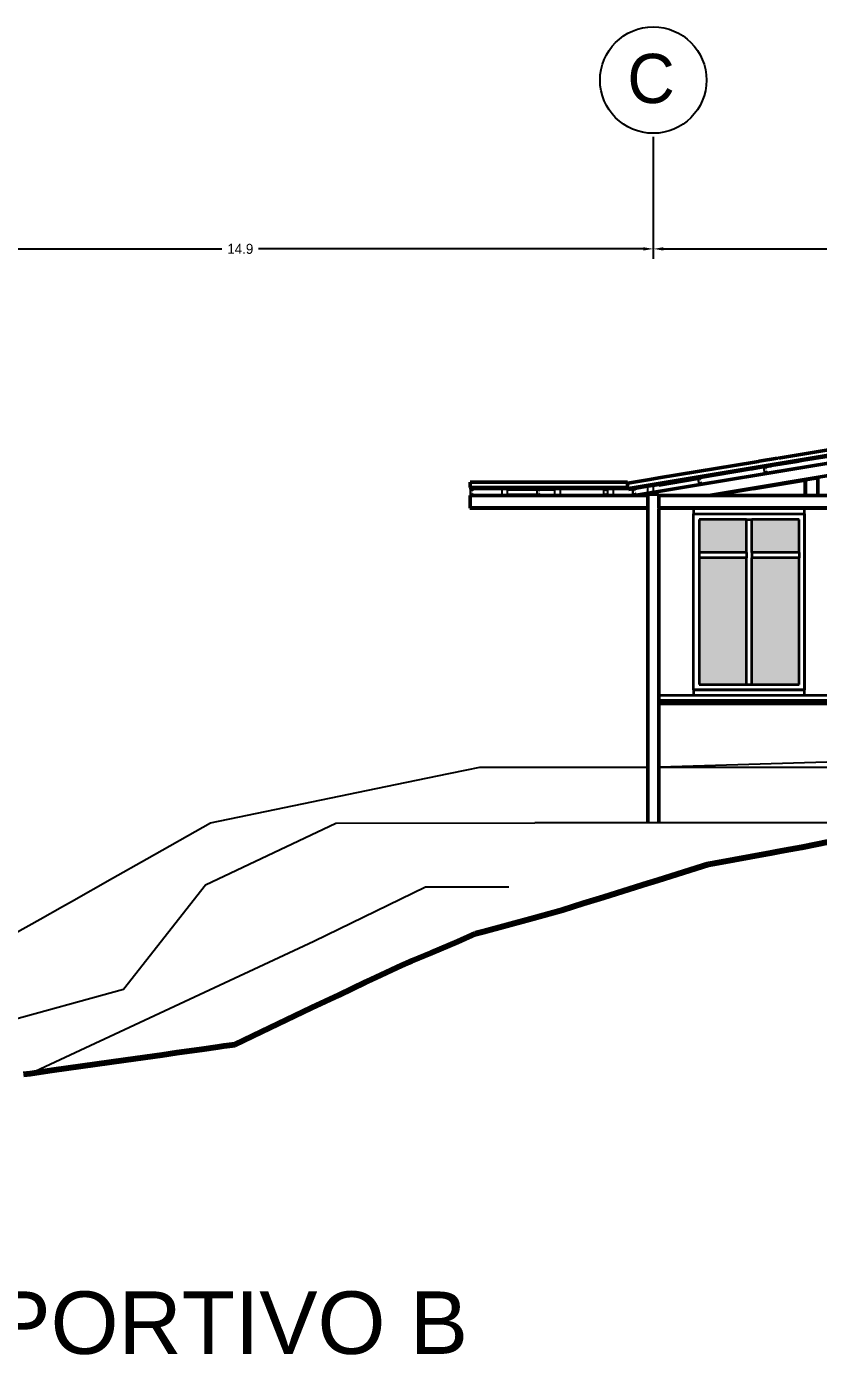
# Model space of a CAD drawing. Header units: metres. Extents: x -57 to 501, y 45 to 307.
# Drawn here: x 136.96 to 151.21, y 60.04 to 84.27 of the extents above; entities that cross this region are included whole.
import ezdxf

# ---------------------------------------------------------------- set-up
doc = ezdxf.new("R2010")
doc.units = ezdxf.units.M
doc.layers.add('atras', color=7, linetype='Continuous')
doc.layers.add('Lámina', color=7, linetype='Continuous', lineweight=30)
doc.styles.add('Anotativo', font='arial.ttf')
doc.dimstyles.get("Standard").update_dxf_attribs({"dimtxt": 0.18, "dimasz": 0.18, "dimexe": 0.18, "dimexo": 0.0625, "dimgap": 0.09, "dimtad": 0, "dimtih": 1, "dimtoh": 1, "dimdec": 1, "dimzin": 0, "dimdsep": 46, "dimtxsty": 'Standard', "dimcen": 0.09, "dimadec": 0, "dimazin": 0, "dimtfac": 1, "dimtdec": 1, "dimtofl": 0, "dimtmove": 0, "dimatfit": 3, "dimfxl": 1, "dimtolj": 1, "dimtzin": 0, "dimarcsym": 0})

# ---------------------------------------------------------------- blocks, each defined once
blk = doc.blocks.new('*D51')
at = {"layer": 'atras', "color": 0, "lineweight": -2, "transparency": 16777216}
for p, q in [((133.363, 82.285), (133.363, 80.084)), ((148.239, 82.285), (148.239, 80.084)), ((133.543, 80.264), (140.471, 80.264)), ((148.059, 80.264), (141.131, 80.264))]:
    blk.add_line(p, q, dxfattribs=at)
at = {"layer": 'atras', "color": 0, "transparency": 16777216}
for points in [[(133.543, 80.294), (133.543, 80.234), (133.363, 80.264)], [(148.059, 80.294), (148.059, 80.234), (148.239, 80.264)]]:
    blk.add_solid(points, dxfattribs=at)
at = {"layer": 'Defpoints', "color": 0, "transparency": 16777216}
for p in [(133.363, 82.348), (148.239, 82.348), (148.239, 80.264)]:
    blk.add_point(p, dxfattribs=at)
at = {"layer": 'atras', "color": 0, "transparency": 16777216, "insert": (140.801, 80.264), "char_height": 0.18, "attachment_point": 5}
blk.add_mtext('\\A1;14.9', dxfattribs=at)
blk = doc.blocks.new('*D49')
at = {"layer": 'atras', "color": 0, "lineweight": -2, "transparency": 16777216}
for p, q in [((148.239, 82.285), (148.239, 80.084)), ((163.239, 82.285), (163.239, 80.084)), ((148.419, 80.264), (155.424, 80.264)), ((163.059, 80.264), (156.054, 80.264))]:
    blk.add_line(p, q, dxfattribs=at)
at = {"layer": 'atras', "color": 0, "transparency": 16777216}
for points in [[(148.419, 80.294), (148.419, 80.234), (148.239, 80.264)], [(163.059, 80.294), (163.059, 80.234), (163.239, 80.264)]]:
    blk.add_solid(points, dxfattribs=at)
at = {"layer": 'Defpoints', "color": 0, "transparency": 16777216}
for p in [(148.239, 82.348), (163.239, 82.348), (163.239, 80.264)]:
    blk.add_point(p, dxfattribs=at)
at = {"layer": 'atras', "color": 0, "transparency": 16777216, "insert": (155.739, 80.264), "char_height": 0.18, "attachment_point": 5}
blk.add_mtext('\\A1;15.0', dxfattribs=at)

msp = doc.modelspace()

# ---------------------------------------------------------------- hatches: boundary and pattern name
h = msp.add_hatch(color=256)
h.dxf.hatch_style = 1
h.set_gradient(color1=(147, 149, 152), name='HEMISPHERICAL')
h.paths.add_polyline_path([(149.916, 75.388), (149.066, 75.388), (149.066, 74.794), (149.916, 74.794)])
h.paths.add_polyline_path([(149.916, 74.694), (149.066, 74.694), (149.066, 72.414), (149.916, 72.414)])
h.paths.add_polyline_path([(150.866, 75.388), (150.016, 75.388), (150.016, 74.794), (150.866, 74.794)])
h.paths.add_polyline_path([(150.866, 74.694), (150.016, 74.694), (150.016, 72.414), (150.866, 72.414)])
h.paths.add_polyline_path([(153.116, 75.388), (152.216, 75.388), (152.216, 74.794), (153.116, 74.794)])
h.paths.add_polyline_path([(153.116, 74.694), (152.216, 74.694), (152.216, 72.414), (153.116, 72.414)])
h.paths.add_polyline_path([(154.066, 75.388), (153.216, 75.388), (153.216, 74.794), (154.066, 74.794)])
h.paths.add_polyline_path([(154.066, 74.694), (153.216, 74.694), (153.216, 72.414), (154.066, 72.414)])
h.paths.add_polyline_path([(155.066, 75.388), (154.166, 75.388), (154.166, 74.794), (155.066, 74.794)])
h.paths.add_polyline_path([(155.066, 74.694), (154.166, 74.694), (154.166, 72.414), (155.066, 72.414)])
h.paths.add_polyline_path([(157.316, 75.388), (156.416, 75.388), (156.416, 74.794), (157.316, 74.794)])
h.paths.add_polyline_path([(157.316, 74.694), (156.416, 74.694), (156.416, 72.414), (157.316, 72.414)])
h.paths.add_polyline_path([(158.266, 75.388), (157.416, 75.388), (157.416, 74.794), (158.266, 74.794)])
h.paths.add_polyline_path([(158.266, 74.694), (157.416, 74.694), (157.416, 72.414), (158.266, 72.414)])
h.paths.add_polyline_path([(159.266, 75.388), (158.366, 75.388), (158.366, 74.794), (159.266, 74.794)])
h.paths.add_polyline_path([(159.266, 74.694), (158.366, 74.694), (158.366, 72.414), (159.266, 72.414)])
h.paths.add_polyline_path([(161.466, 75.388), (160.616, 75.388), (160.616, 74.794), (161.466, 74.794)])
h.paths.add_polyline_path([(161.466, 74.694), (160.616, 74.694), (160.616, 72.414), (161.466, 72.414)])
h.paths.add_polyline_path([(162.416, 75.388), (161.566, 75.388), (161.566, 74.794), (162.416, 74.794)])
h.paths.add_polyline_path([(162.416, 74.694), (161.566, 74.694), (161.566, 72.414), (162.416, 72.414)])

# ---------------------------------------------------------------- linework, layer by layer
at = {"lineweight": 50}
for p, q in [((165.018, 78.818), (147.796, 75.947)), ((165.02, 78.803), (147.799, 75.932)), ((165.041, 78.679), (147.934, 75.828)), ((165.077, 78.462), (149.275, 75.828)), ((156.768, 77.539), (150.493, 76.493)), ((150.065, 76.422), (148.341, 76.135)), ((150.133, 76.433), (150.065, 76.422)), ((150.133, 76.433), (150.138, 76.439)), ((150.148, 76.436), (150.133, 76.433)), ((150.479, 76.491), (150.148, 76.436)), ((148.141, 76.101), (147.78, 76.041)), ((148.241, 76.118), (148.141, 76.101)), ((148.341, 76.135), (148.241, 76.118)), ((148.341, 76.007), (149.042, 76.124)), ((150.974, 76.101), (149.334, 75.828)), ((150.974, 76.094), (150.036, 75.938)), ((150.983, 76.103), (150.974, 76.101)), ((150.974, 76.094), (150.974, 76.101)), ((150.974, 75.828), (150.974, 76.094)), ((151.204, 76.14), (150.983, 76.103)), ((150.983, 75.828), (150.983, 76.103)), ((151.204, 75.828), (151.204, 76.14)), ((145.516, 76.061), (144.941, 76.061)), ((144.941, 75.966), (144.941, 76.061)), ((147.777, 75.966), (144.941, 75.966)), ((147.777, 75.95), (144.941, 75.95)), ((145.616, 76.061), (145.516, 76.061)), ((146.466, 76.061), (145.616, 76.061)), ((145.616, 75.935), (146.466, 75.935)), ((146.566, 76.061), (146.466, 76.061)), ((147.416, 76.061), (146.566, 76.061)), ((147.516, 76.061), (147.416, 76.061)), ((147.777, 76.061), (147.516, 76.061)), ((147.777, 75.966), (147.777, 76.061)), ((144.941, 75.818), (144.941, 75.598)), ((148.141, 75.818), (144.941, 75.818)), ((144.941, 75.598), (144.941, 75.588)), ((148.141, 75.598), (144.941, 75.598)), ((146.141, 75.828), (145.616, 75.828)), ((148.141, 75.598), (148.141, 75.818)), ((163.141, 75.818), (148.341, 75.818)), ((148.341, 75.598), (148.341, 75.818)), ((163.141, 75.598), (148.341, 75.598)), ((144.938, 75.588), (144.941, 75.588)), ((144.941, 75.588), (144.951, 75.588)), ((145.236, 75.588), (144.951, 75.588)), ((145.236, 75.588), (145.249, 75.588)), ((145.516, 75.588), (145.249, 75.588)), ((145.616, 75.588), (145.516, 75.588)), ((146.466, 75.588), (145.616, 75.588)), ((146.566, 75.588), (146.466, 75.588)), ((147.416, 75.588), (146.566, 75.588)), ((147.516, 75.588), (147.416, 75.588)), ((148.141, 75.588), (147.516, 75.588)), ((148.141, 74.394), (148.141, 75.588)), ((148.341, 75.588), (163.141, 75.588)), ((148.341, 72.214), (148.341, 75.584)), ((148.141, 74.394), (148.141, 74.274)), ((148.141, 74.274), (148.141, 74.268)), ((148.141, 74.268), (148.141, 74.252)), ((148.141, 74.252), (148.141, 73.784)), ((148.141, 73.784), (148.141, 73.768)), ((148.141, 73.768), (148.141, 73.717)), ((148.141, 73.717), (148.141, 73.595)), ((148.141, 73.595), (148.141, 73.503)), ((148.141, 73.503), (148.141, 73.459)), ((148.141, 73.459), (148.141, 73.379)), ((148.141, 73.379), (148.141, 73.252)), ((148.141, 73.252), (148.141, 72.922)), ((148.141, 72.922), (148.141, 72.438)), ((148.141, 72.438), (148.141, 72.214)), ((148.141, 72.214), (148.141, 72.159)), ((148.341, 72.119), (148.341, 72.214)), ((148.141, 72.119), (148.141, 72.159)), ((148.141, 72.119), (148.141, 72.103)), ((148.141, 72.076), (148.141, 72.103)), ((148.141, 71.922), (148.141, 72.076)), ((148.341, 72.103), (148.341, 72.119)), ((163.141, 72.119), (148.341, 72.119)), ((163.141, 72.103), (148.341, 72.103)), ((148.341, 72.088), (148.341, 72.103)), ((163.141, 72.088), (148.341, 72.088)), ((148.341, 72.072), (148.341, 72.088)), ((163.141, 72.072), (148.341, 72.072)), ((148.341, 71.604), (148.341, 72.072)), ((148.141, 71.763), (148.141, 71.922)), ((148.141, 70.922), (148.141, 71.763)), ((148.341, 71.588), (148.341, 71.604)), ((148.341, 71.344), (148.341, 71.588)), ((148.341, 70.922), (148.341, 71.344)), ((148.141, 70.786), (148.141, 70.922)), ((148.141, 70.72), (148.141, 70.786)), ((148.341, 70.812), (148.341, 70.922)), ((148.341, 70.812), (148.341, 70.759)), ((148.341, 70.496), (148.341, 70.759)), ((148.141, 70.47), (148.141, 70.72)), ((148.141, 70.355), (148.141, 70.47)), ((148.141, 70.197), (148.141, 70.355)), ((148.341, 70.376), (148.341, 70.496)), ((148.341, 70.224), (148.341, 70.376)), ((148.141, 69.922), (148.141, 70.197)), ((148.341, 69.922), (148.341, 70.224))]:
    msp.add_line(p, q, dxfattribs=at)
for p, q in [((150.026, 76.288), (150.225, 76.321)), ((150.274, 76.329), (150.225, 76.321)), ((150.225, 76.321), (150.242, 76.222)), ((150.27, 76.324), (150.231, 76.317)), ((150.274, 76.304), (150.27, 76.324)), ((150.274, 76.329), (150.357, 76.343)), ((150.279, 76.305), (150.274, 76.329)), ((151.425, 76.42), (150.291, 76.231)), ((150.357, 76.343), (150.372, 76.346)), ((150.372, 76.346), (150.83, 76.422)), ((150.493, 76.493), (150.479, 76.491)), ((150.83, 76.422), (150.948, 76.442)), ((150.948, 76.442), (151.409, 76.518)), ((149.091, 76.132), (149.042, 76.124)), ((149.042, 76.124), (149.058, 76.025)), ((149.087, 76.126), (149.047, 76.12)), ((149.047, 76.12), (149.062, 76.031)), ((149.09, 76.107), (149.087, 76.126)), ((149.095, 76.107), (149.09, 76.107)), ((149.091, 76.132), (150.011, 76.285)), ((149.095, 76.107), (149.091, 76.132)), ((149.914, 76.168), (149.107, 76.033)), ((149.929, 76.17), (149.914, 76.168)), ((150.242, 76.222), (149.929, 76.17)), ((150.011, 76.285), (150.026, 76.288)), ((150.231, 76.317), (150.246, 76.228)), ((150.242, 76.222), (150.291, 76.231)), ((150.246, 76.228), (150.265, 76.231)), ((150.265, 76.231), (150.28, 76.234)), ((150.279, 76.305), (150.274, 76.304)), ((150.28, 76.234), (150.285, 76.235)), ((150.282, 76.255), (150.284, 76.255)), ((150.282, 76.253), (150.282, 76.255)), ((150.284, 76.24), (150.282, 76.253)), ((150.284, 76.255), (150.287, 76.255)), ((150.285, 76.235), (150.284, 76.24)), ((150.289, 76.245), (150.287, 76.255)), ((150.291, 76.231), (150.289, 76.245)), ((151.214, 76.141), (151.204, 76.14)), ((144.941, 75.966), (144.941, 75.95)), ((144.941, 75.935), (144.941, 75.95)), ((144.941, 75.935), (145.516, 75.935)), ((144.991, 75.928), (144.941, 75.928)), ((144.941, 75.928), (144.941, 75.828)), ((144.946, 75.923), (144.946, 75.833)), ((144.986, 75.923), (144.946, 75.923)), ((144.986, 75.903), (144.986, 75.923)), ((144.991, 75.903), (144.986, 75.903)), ((144.986, 75.853), (144.991, 75.853)), ((144.986, 75.833), (144.986, 75.853)), ((144.991, 75.903), (144.991, 75.928)), ((144.991, 75.828), (144.991, 75.853)), ((145.516, 75.828), (145.516, 75.935)), ((145.516, 75.935), (145.616, 75.935)), ((145.616, 75.828), (145.616, 75.935)), ((146.191, 75.928), (146.141, 75.928)), ((146.141, 75.928), (146.141, 75.828)), ((146.146, 75.923), (146.146, 75.833)), ((146.186, 75.923), (146.146, 75.923)), ((146.186, 75.903), (146.186, 75.923)), ((146.191, 75.903), (146.186, 75.903)), ((146.186, 75.853), (146.191, 75.853)), ((146.186, 75.833), (146.186, 75.853)), ((146.191, 75.903), (146.191, 75.928)), ((146.191, 75.828), (146.191, 75.853)), ((146.466, 75.828), (146.466, 75.935)), ((146.466, 75.935), (146.566, 75.935)), ((146.566, 75.828), (146.566, 75.935)), ((146.566, 75.935), (147.416, 75.935)), ((147.391, 75.928), (147.341, 75.928)), ((147.341, 75.928), (147.341, 75.828)), ((147.346, 75.923), (147.346, 75.833)), ((147.386, 75.923), (147.346, 75.923)), ((147.386, 75.903), (147.386, 75.923)), ((147.391, 75.903), (147.386, 75.903)), ((147.386, 75.853), (147.391, 75.853)), ((147.386, 75.833), (147.386, 75.853)), ((147.391, 75.903), (147.391, 75.928)), ((147.391, 75.828), (147.391, 75.853)), ((147.416, 75.935), (147.416, 75.828)), ((147.416, 75.935), (147.516, 75.935)), ((147.516, 75.935), (147.516, 75.828)), ((147.516, 75.935), (147.777, 75.935)), ((147.777, 75.966), (147.777, 75.95)), ((147.777, 75.935), (147.777, 75.95)), ((147.796, 75.947), (147.78, 76.041)), ((147.796, 75.947), (147.799, 75.932)), ((147.801, 75.917), (147.799, 75.932)), ((147.801, 75.917), (147.858, 75.927)), ((147.907, 75.935), (147.858, 75.927)), ((147.858, 75.927), (147.874, 75.828)), ((147.903, 75.929), (147.864, 75.922)), ((147.864, 75.922), (147.878, 75.834)), ((147.874, 75.828), (147.924, 75.836)), ((147.878, 75.834), (147.918, 75.84)), ((147.906, 75.909), (147.903, 75.929)), ((147.911, 75.91), (147.906, 75.909)), ((147.907, 75.935), (148.141, 75.974)), ((147.911, 75.91), (147.907, 75.935)), ((147.915, 75.86), (147.919, 75.861)), ((147.918, 75.84), (147.915, 75.86)), ((147.924, 75.836), (147.919, 75.861)), ((148.141, 75.872), (147.924, 75.836)), ((148.141, 75.974), (148.241, 75.99)), ((148.141, 75.872), (148.141, 75.974)), ((148.241, 75.889), (148.141, 75.872)), ((148.341, 75.838), (148.141, 75.838)), ((148.141, 75.828), (148.141, 75.838)), ((148.241, 75.99), (148.341, 76.007)), ((148.241, 75.889), (148.241, 75.99)), ((148.341, 75.906), (148.241, 75.889)), ((149.058, 76.025), (148.341, 75.906)), ((148.341, 75.828), (148.341, 75.838)), ((149.058, 76.025), (149.107, 76.033)), ((149.062, 76.031), (149.102, 76.038)), ((149.098, 76.057), (149.103, 76.058)), ((149.102, 76.038), (149.098, 76.057)), ((149.107, 76.033), (149.103, 76.058)), ((149.675, 75.878), (149.374, 75.828)), ((149.69, 75.881), (149.675, 75.878)), ((150.021, 75.936), (149.69, 75.881)), ((150.036, 75.938), (150.021, 75.936)), ((144.941, 75.828), (144.991, 75.828)), ((144.941, 75.828), (144.941, 75.818)), ((144.946, 75.833), (144.986, 75.833)), ((145.516, 75.828), (144.991, 75.828)), ((145.616, 75.828), (145.516, 75.828)), ((146.141, 75.828), (146.191, 75.828)), ((146.146, 75.833), (146.186, 75.833)), ((146.466, 75.828), (146.191, 75.828)), ((146.566, 75.828), (146.466, 75.828)), ((147.341, 75.828), (146.566, 75.828)), ((147.341, 75.828), (147.391, 75.828)), ((147.346, 75.833), (147.386, 75.833)), ((147.416, 75.828), (147.391, 75.828)), ((147.516, 75.828), (147.416, 75.828)), ((147.874, 75.828), (147.516, 75.828)), ((147.934, 75.828), (147.874, 75.828)), ((148.141, 75.828), (147.934, 75.828)), ((148.241, 75.828), (148.141, 75.828)), ((148.141, 75.818), (148.141, 75.828)), ((148.141, 75.588), (148.141, 75.598)), ((148.341, 75.828), (148.241, 75.828)), ((149.275, 75.828), (148.341, 75.828)), ((148.341, 75.818), (148.341, 75.828)), ((148.341, 75.588), (148.341, 75.598)), ((149.334, 75.828), (149.275, 75.828)), ((149.374, 75.828), (149.334, 75.828)), ((149.634, 75.828), (149.374, 75.828)), ((149.647, 75.828), (149.634, 75.828)), ((149.932, 75.828), (149.647, 75.828)), ((149.945, 75.828), (149.932, 75.828)), ((150.974, 75.828), (149.945, 75.828)), ((150.974, 75.828), (150.983, 75.828)), ((151.204, 75.828), (150.983, 75.828)), ((151.204, 75.828), (151.214, 75.828)), ((148.341, 75.584), (148.341, 75.588)), ((148.341, 75.584), (148.966, 75.584)), ((150.966, 75.584), (152.116, 75.584)), ((148.341, 70.922), (148.36, 70.922))]:
    msp.add_line(p, q)
at = {"lineweight": 35}
for p, q in [((148.966, 75.584), (148.966, 75.488)), ((148.966, 72.314), (148.966, 75.488)), ((148.966, 75.488), (150.966, 75.488)), ((148.966, 75.488), (150.966, 75.488)), ((148.966, 72.314), (148.966, 75.488)), ((149.066, 75.388), (149.066, 74.794)), ((149.916, 75.388), (149.066, 75.388)), ((149.916, 75.388), (150.016, 75.388)), ((149.916, 74.794), (149.916, 75.388)), ((150.016, 74.794), (150.016, 75.388)), ((150.866, 75.388), (150.016, 75.388)), ((150.866, 74.794), (150.866, 75.388)), ((150.966, 75.488), (150.966, 75.584)), ((150.966, 72.314), (150.966, 75.488)), ((150.966, 75.488), (150.966, 72.314)), ((149.916, 74.794), (149.066, 74.794)), ((149.066, 74.794), (149.066, 74.694)), ((149.916, 74.694), (149.066, 74.694)), ((149.066, 74.694), (149.066, 72.414)), ((149.916, 74.794), (149.916, 74.694)), ((149.916, 72.414), (149.916, 74.694)), ((150.866, 74.794), (150.016, 74.794)), ((150.016, 74.794), (150.016, 74.694)), ((150.866, 74.694), (150.016, 74.694)), ((150.016, 72.414), (150.016, 74.694)), ((150.866, 74.794), (150.866, 74.694)), ((150.866, 72.414), (150.866, 74.694)), ((148.966, 72.214), (148.341, 72.214)), ((148.966, 72.314), (150.966, 72.314)), ((148.966, 72.314), (148.966, 72.214)), ((150.966, 72.314), (148.966, 72.314)), ((150.966, 72.214), (148.966, 72.214)), ((149.066, 72.414), (149.916, 72.414)), ((149.916, 72.414), (150.016, 72.414)), ((150.016, 72.414), (150.866, 72.414)), ((150.966, 72.214), (150.966, 72.314)), ((152.116, 72.214), (150.966, 72.214))]:
    msp.add_line(p, q, dxfattribs=at)
at = {"color": 9, "true_color": 0xc7c8ca}
for p, q in [((158.331, 71.223), (148.36, 70.922)), ((143.421, 70.572), (144.558, 70.807)), ((144.558, 70.807), (144.88, 70.873)), ((144.88, 70.873), (145.115, 70.922)), ((145.115, 70.922), (145.205, 70.922)), ((145.205, 70.922), (145.385, 70.922)), ((145.385, 70.922), (146.755, 70.922)), ((146.755, 70.922), (148.141, 70.922)), ((148.36, 70.922), (149.175, 70.922)), ((149.175, 70.922), (151.515, 70.922)), ((140.265, 69.922), (143.421, 70.572)), ((139.12, 69.273), (140.265, 69.922)), ((148.141, 69.922), (146.105, 69.922)), ((148.855, 69.922), (148.141, 69.922)), ((152.135, 69.922), (148.855, 69.922)), ((138.5, 68.922), (139.12, 69.273)), ((137.762, 68.504), (138.5, 68.922)), ((137.196, 68.183), (137.596, 68.41)), ((137.596, 68.41), (137.762, 68.504)), ((136.735, 67.922), (137.196, 68.183)), ((136.516, 66.318), (138.695, 66.922))]:
    msp.add_line(p, q, dxfattribs=at)
for points in [[(138.695, 66.922), (140.172, 68.801), (142.522, 69.913), (146.105, 69.922)], [(137.018, 65.404), (142.128, 67.789), (144.139, 68.763), (145.639, 68.763)]]:
    msp.add_lwpolyline(points, dxfattribs=at)
at = {"layer": 'atras', "lineweight": 80}
for p, q in [((150.917, 69.482), (152.179, 69.741)), ((149.344, 69.192), (150.36, 69.38)), ((150.36, 69.38), (150.48, 69.402)), ((150.48, 69.402), (150.713, 69.445)), ((150.713, 69.445), (150.917, 69.482)), ((148.341, 68.894), (149.234, 69.172)), ((149.234, 69.172), (149.237, 69.173)), ((149.237, 69.173), (149.341, 69.192)), ((149.341, 69.192), (149.341, 69.192)), ((149.341, 69.192), (149.344, 69.192)), ((147.59, 68.659), (148.141, 68.831)), ((148.141, 68.831), (148.241, 68.862)), ((148.241, 68.862), (148.341, 68.894)), ((146.985, 68.471), (147.341, 68.582)), ((147.341, 68.582), (147.59, 68.659)), ((146.021, 68.192), (146.609, 68.354)), ((146.609, 68.354), (146.985, 68.471)), ((145.184, 67.963), (146.021, 68.192)), ((144.718, 67.78), (145.035, 67.922)), ((145.035, 67.922), (145.184, 67.963)), ((144.248, 67.584), (144.718, 67.78)), ((143.709, 67.352), (143.85, 67.417)), ((143.85, 67.417), (143.884, 67.433)), ((143.884, 67.433), (144.248, 67.584)), ((143.089, 67.064), (143.25, 67.139)), ((143.25, 67.139), (143.709, 67.352)), ((142.579, 66.822), (143.048, 67.045)), ((143.048, 67.045), (143.089, 67.064)), ((142.091, 66.589), (142.579, 66.822)), ((141.025, 66.082), (142.091, 66.589)), ((140.504, 65.9), (140.559, 65.907)), ((140.559, 65.907), (140.703, 65.922)), ((140.703, 65.922), (141.025, 66.082)), ((138.739, 65.647), (139.393, 65.74)), ((139.393, 65.74), (139.658, 65.777)), ((139.658, 65.777), (140.11, 65.843)), ((140.11, 65.843), (140.397, 65.885)), ((140.397, 65.885), (140.504, 65.9)), ((137.018, 65.404), (137.405, 65.459)), ((137.405, 65.459), (138.739, 65.647)), ((136.895, 65.387), (137.018, 65.404))]:
    msp.add_line(p, q, dxfattribs=at)
at = {"layer": 'atras', "color": 252, "true_color": 0x939598}
msp.add_circle((148.239, 83.306), 0.959, dxfattribs=at)

# ---------------------------------------------------------------- texts
at = {"layer": 'atras', "color": 252, "true_color": 0x939598, "insert": (147.772, 83.779), "char_height": 0.886, "attachment_point": 1}
msp.add_mtext_dynamic_manual_height_columns('C', width=0.62671, gutter_width=4.429, heights=[0], dxfattribs=at)
at = {"layer": 'Lámina', "color": 7, "linetype": 'Continuous', "style": 'Anotativo'}
msp.add_text('FACHADA NORTE BLOQUE DEPORTIVO B', height=1.12652, dxfattribs=at).set_placement((113.252, 60.347))

# ---------------------------------------------------------------- dimensions: what is measured, and where the dimension line sits
at = {"layer": 'atras', "color": 252, "true_color": 0x939598}
for base, p1, p2, picture, middle in [((148.239, 80.264), (133.363, 82.348), (148.239, 82.348), '*D51', (140.801, 80.264)), ((163.239, 80.264), (148.239, 82.348), (163.239, 82.348), '*D49', (155.739, 80.264))]:
    dim = msp.add_linear_dim(base=base, p1=p1, p2=p2, dimstyle='Standard', dxfattribs=at)
    dim.commit()
    dim.dimension.update_dxf_attribs({"geometry": picture, "text_midpoint": middle})

doc.saveas('drawing.dxf')
